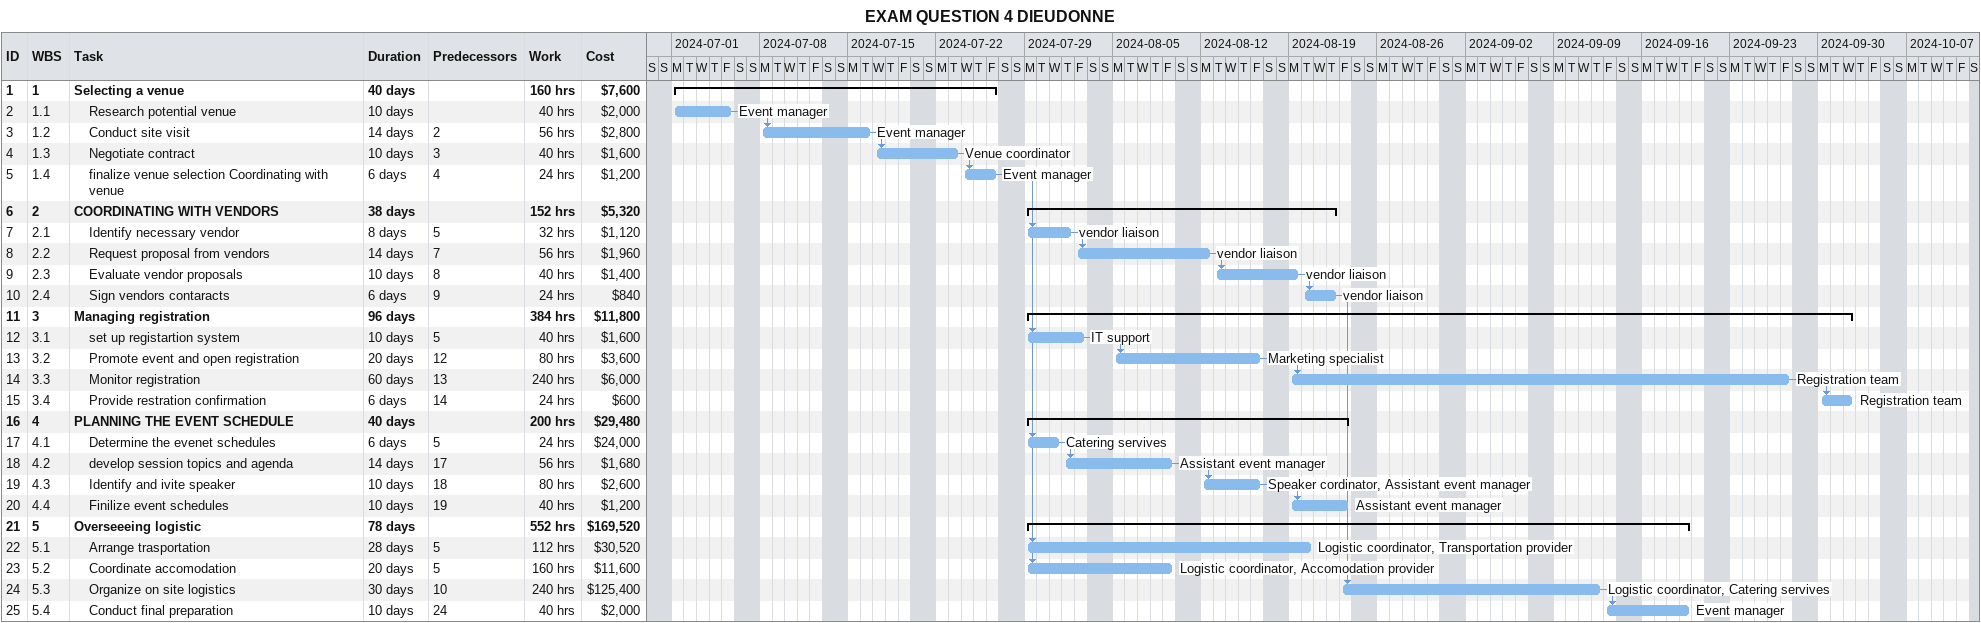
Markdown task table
EXAM QUESTION 4 DIEUDONNE

| ID | WBS | Task | Duration | Start | Finish | Predecessors | Resources | Work (h) | Cost ($) |
|---|---|---|---|---|---|---|---|---|---|
| 1 | 1 | **Selecting a venue** | 40d | 2024-07-01 | 2024-07-26 |  |  | 160 | 7600 |
| 2 | 1.1 | Research potential venue | 10d | 2024-07-01 | 2024-07-05 |  | Event manager | 40 | 2000 |
| 3 | 1.2 | Conduct site visit | 14d | 2024-07-08 | 2024-07-16 | 2 | Event manager | 56 | 2800 |
| 4 | 1.3 | Negotiate contract | 10d | 2024-07-17 | 2024-07-23 | 3 | Venue coordinator | 40 | 1600 |
| 5 | 1.4 | finalize venue selection Coordinating with venue | 6d | 2024-07-24 | 2024-07-26 | 4 | Event manager | 24 | 1200 |
| 6 | 2 | **COORDINATING WITH VENDORS** | 38d | 2024-07-29 | 2024-08-22 |  |  | 152 | 5320 |
| 7 | 2.1 | Identify necessary vendor | 8d | 2024-07-29 | 2024-08-01 | 5 | vendor liaison | 32 | 1120 |
| 8 | 2.2 | Request proposal from vendors | 14d | 2024-08-02 | 2024-08-12 | 7 | vendor liaison | 56 | 1960 |
| 9 | 2.3 | Evaluate vendor proposals | 10d | 2024-08-13 | 2024-08-19 | 8 | vendor liaison | 40 | 1400 |
| 10 | 2.4 | Sign vendors contaracts | 6d | 2024-08-20 | 2024-08-22 | 9 | vendor liaison | 24 | 840 |
| 11 | 3 | **Managing registration** | 96d | 2024-07-29 | 2024-10-02 |  |  | 384 | 11800 |
| 12 | 3.1 | set up registartion system | 10d | 2024-07-29 | 2024-08-02 | 5 | IT support | 40 | 1600 |
| 13 | 3.2 | Promote event and open registration | 20d | 2024-08-05 | 2024-08-16 | 12 | Marketing specialist | 80 | 3600 |
| 14 | 3.3 | Monitor registration | 60d | 2024-08-19 | 2024-09-27 | 13 | Registration team | 240 | 6000 |
| 15 | 3.4 | Provide restration confirmation | 6d | 2024-09-30 | 2024-10-02 | 14 | Registration team | 24 | 600 |
| 16 | 4 | **PLANNING THE EVENT SCHEDULE** | 40d | 2024-07-29 | 2024-08-23 |  |  | 200 | 29480 |
| 17 | 4.1 | Determine the evenet schedules | 6d | 2024-07-29 | 2024-07-31 | 5 | Catering servives | 24 | 24000 |
| 18 | 4.2 | develop session topics and agenda | 14d | 2024-08-01 | 2024-08-09 | 17 | Assistant event manager | 56 | 1680 |
| 19 | 4.3 | Identify and ivite speaker | 10d | 2024-08-12 | 2024-08-16 | 18 | Speaker cordinator, Assistant event manager | 80 | 2600 |
| 20 | 4.4 | Finilize event schedules | 10d | 2024-08-19 | 2024-08-23 | 19 | Assistant event manager | 40 | 1200 |
| 21 | 5 | **Overseeeing logistic** | 78d | 2024-07-29 | 2024-09-19 |  |  | 552 | 169520 |
| 22 | 5.1 | Arrange trasportation | 28d | 2024-07-29 | 2024-08-20 | 5 | Logistic coordinator, Transportation provider | 112 | 30520 |
| 23 | 5.2 | Coordinate accomodation | 20d | 2024-07-29 | 2024-08-09 | 5 | Logistic coordinator, Accomodation provider | 160 | 11600 |
| 24 | 5.3 | Organize on site logistics | 30d | 2024-08-23 | 2024-09-12 | 10 | Logistic coordinator, Catering servives | 240 | 125400 |
| 25 | 5.4 | Conduct final preparation | 10d | 2024-09-13 | 2024-09-19 | 24 | Event manager | 40 | 2000 |
